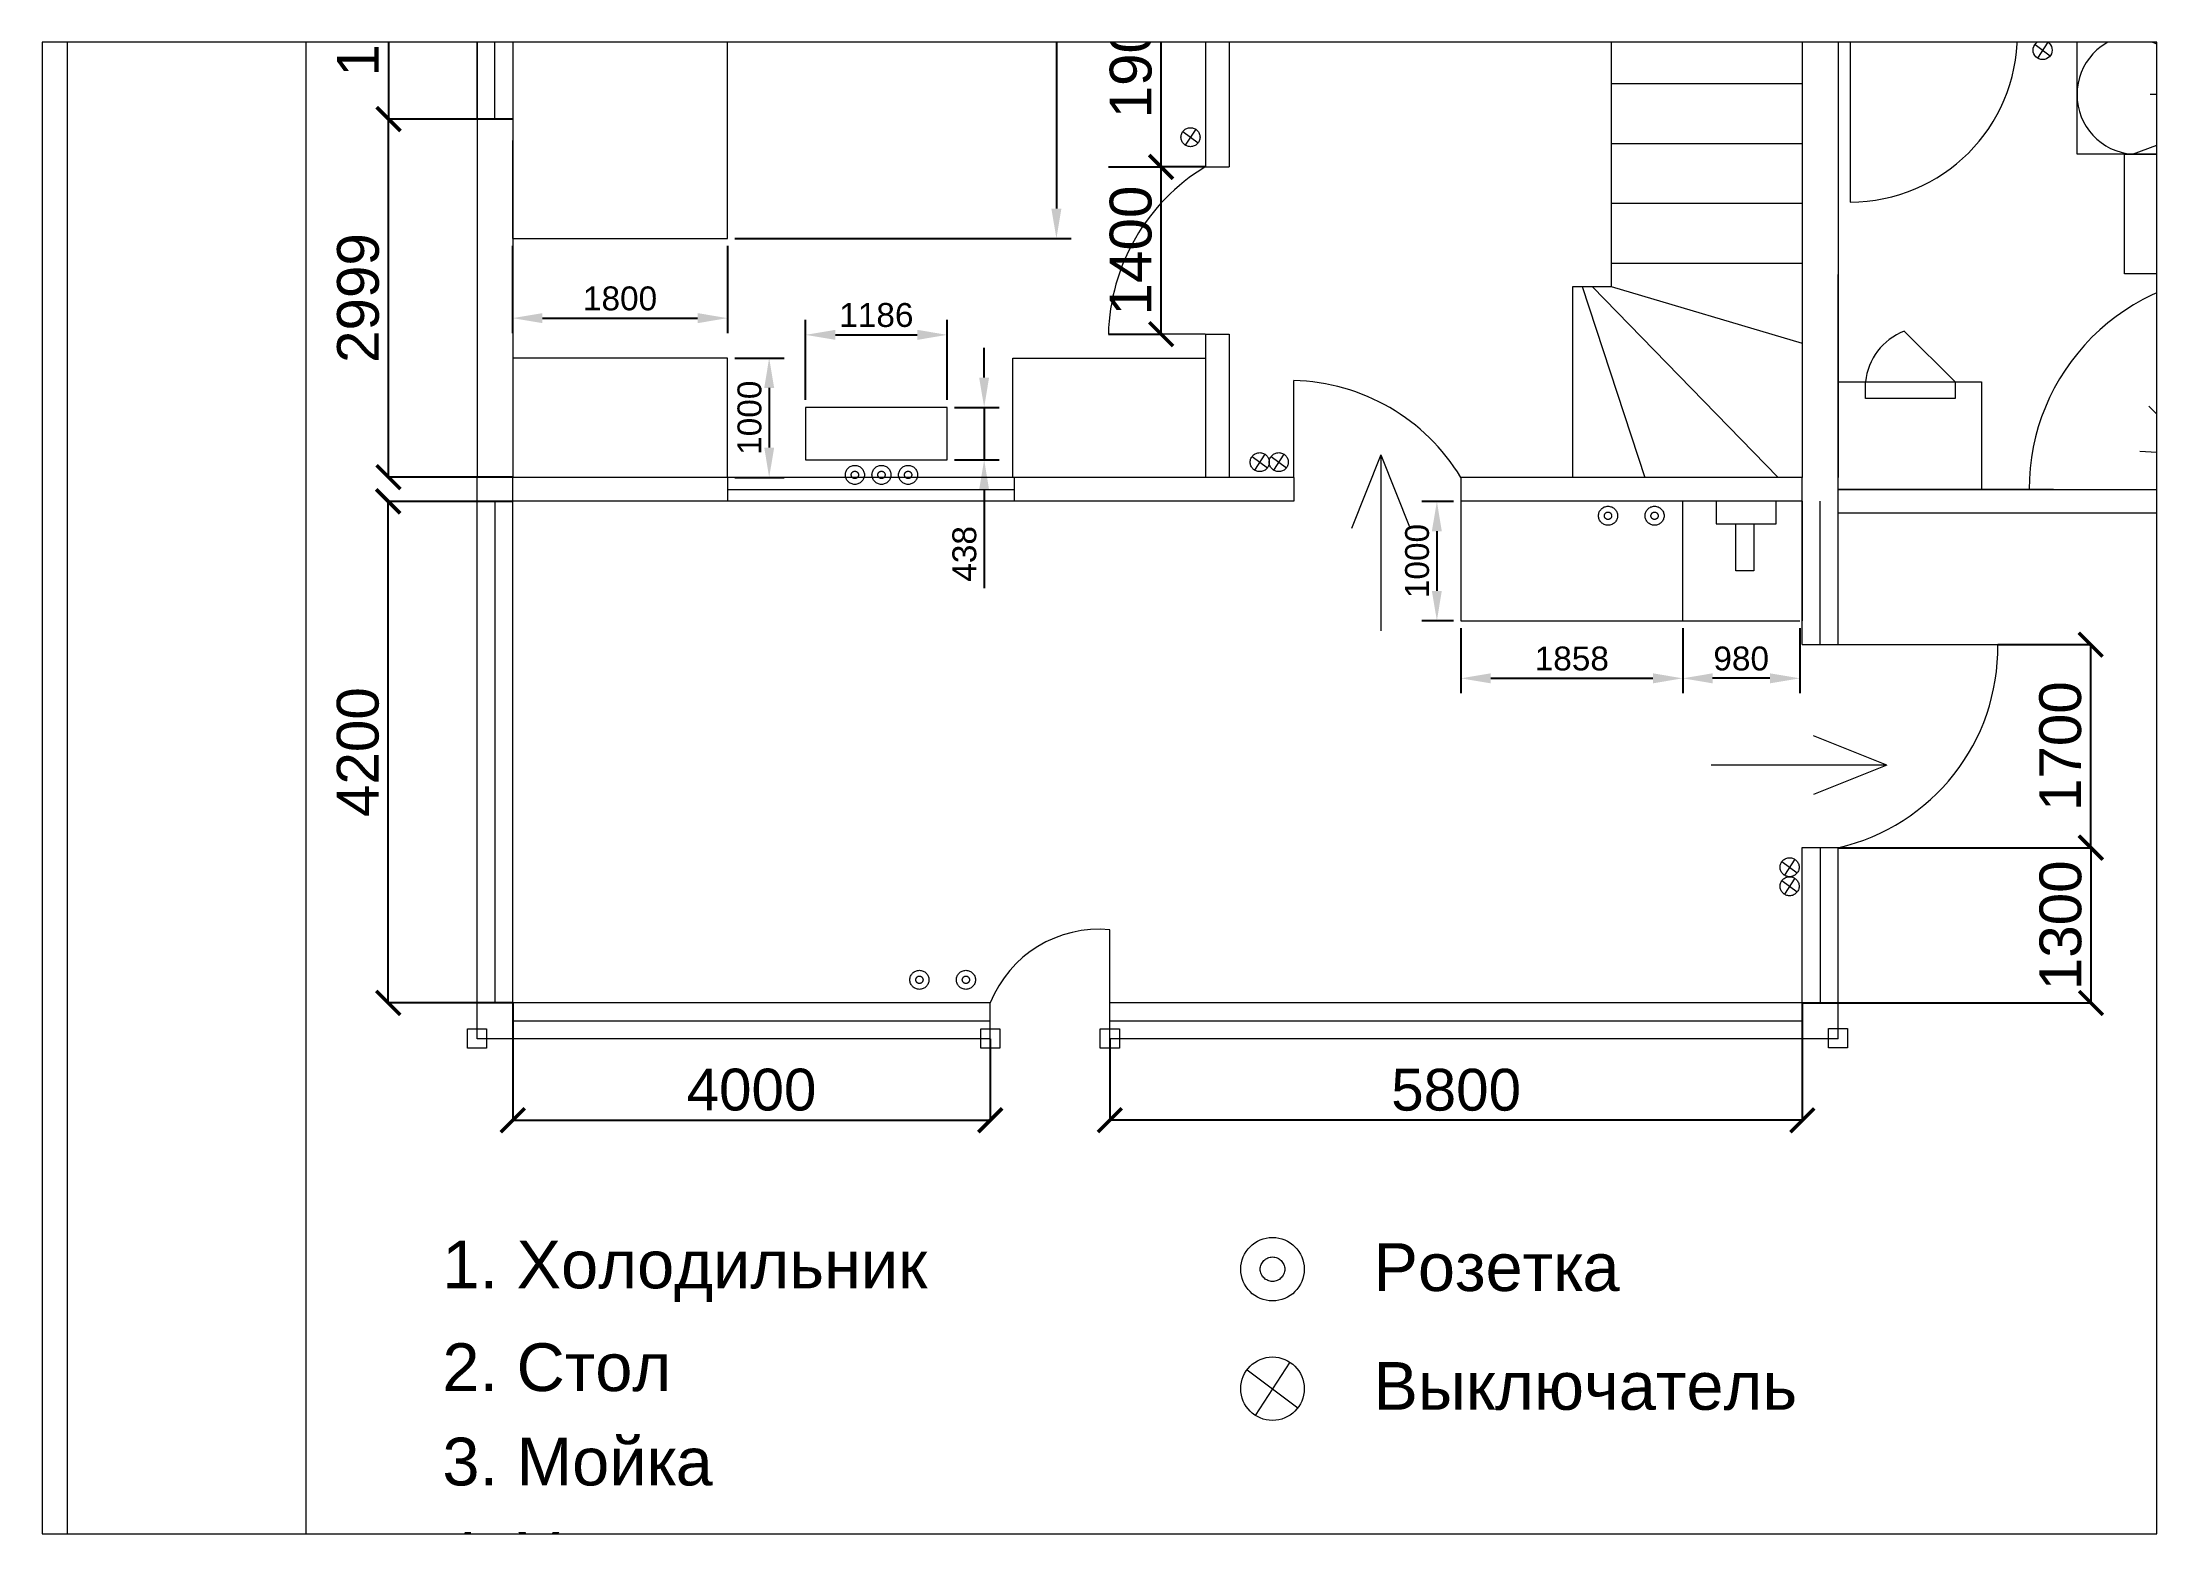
# Paper-space layout 'Чертёж в масштабе' of a CAD drawing. Header units: inches, sheet in millimetres. Extents: x -29 to 266, y -2 to 206.
# The model-space entities are those that its viewports show. They can reach past a viewport. Long polylines and large blocks are cut down to what shows.
import ezdxf

# ---------------------------------------------------------------- set-up
doc = ezdxf.new("R2010")
doc.units = ezdxf.units.IN
doc.header["$MEASUREMENT"] = 0
doc.linetypes.add('ACAD_ISO02W100', pattern=[15, 12, -3])
doc.layers.get('0').update_dxf_attribs({"lineweight": 20})
for name, color, linetype, lineweight in [('Мебель', 32, 'Continuous', 20), ('Размер', 1, 'Continuous', 5), ('Текстовка', 5, 'Continuous', 20)]:
    doc.layers.add(name, color=color, linetype=linetype, lineweight=lineweight)
doc.styles.get("Standard").update_dxf_attribs({"font": 'arial.ttf'})
doc.dimstyles.new('ISO-25', dxfattribs={"dimtxt": 2.5, "dimasz": 2.5, "dimexe": 1.25, "dimexo": 0.625, "dimtad": 1, "dimdec": 0, "dimtxsty": 'Standard', "dimcen": 2.5, "dimadec": 0, "dimazin": 0, "dimtfac": 1, "dimtdec": 0, "dimtmove": 0, "dimatfit": 3, "dimfxl": 1, "dimarcsym": 0})

# ---------------------------------------------------------------- blocks, each defined once
blk = doc.blocks.new('_ArchTick')
at = {"color": 0, "linetype": 'ByBlock', "const_width": 0.15}
blk.add_lwpolyline([(-0.5, -0.5), (0.5, 0.5)], dxfattribs=at)
blk = doc.blocks.new('*D6')
at = {"layer": 'Defpoints', "color": 0, "lineweight": 53, "transparency": 16777216}
for p in [(498413, 60704), (497371, 58904), (498413, 58904)]:
    blk.add_point(p, dxfattribs=at)
at = {"layer": 'Размер', "color": 0, "lineweight": -2, "transparency": 16777216}
for p, q in [((498412, 60704), (497370, 60704)), ((497371, 60704), (497371, 58904)), ((498412, 58904), (497370, 58904))]:
    blk.add_line(p, q, dxfattribs=at)
at = {"layer": 'Размер', "color": 0, "lineweight": -2, "transparency": 16777216, "xscale": 200, "yscale": 200, "zscale": 200}
for p, rotation in [((497371, 60704), 90), ((497371, 58904), 270)]:
    blk.add_blockref('_ArchTick', p, dxfattribs=dict(at, rotation=rotation))
at = {"layer": 'Размер', "color": 0, "transparency": 16777216, "insert": (497117, 59804), "char_height": 350, "attachment_point": 5, "rotation": 90}
blk.add_mtext('1800', dxfattribs=at)
blk = doc.blocks.new('*D7')
at = {"layer": 'Defpoints', "color": 0, "lineweight": 53, "transparency": 16777216}
for p in [(497371, 58904), (498411, 58904), (498413, 55905)]:
    blk.add_point(p, dxfattribs=at)
at = {"layer": 'Размер', "color": 0, "lineweight": -2, "transparency": 16777216}
for p, q in [((498411, 58904), (497370, 58904)), ((497371, 55905), (497371, 58904)), ((498412, 55905), (497370, 55905))]:
    blk.add_line(p, q, dxfattribs=at)
at = {"layer": 'Размер', "color": 0, "lineweight": -2, "transparency": 16777216, "xscale": 200, "yscale": 200, "zscale": 200}
for p, rotation in [((497371, 58904), 90), ((497371, 55905), 270)]:
    blk.add_blockref('_ArchTick', p, dxfattribs=dict(at, rotation=rotation))
at = {"layer": 'Размер', "color": 0, "transparency": 16777216, "insert": (497117, 57405), "char_height": 350, "attachment_point": 5, "rotation": 90}
blk.add_mtext('2999', dxfattribs=at)
blk = doc.blocks.new('*D8')
at = {"layer": 'Defpoints', "color": 0, "lineweight": 53, "transparency": 16777216}
for p in [(498411, 51505), (502411, 51203), (502411, 50521)]:
    blk.add_point(p, dxfattribs=at)
at = {"layer": 'Размер', "color": 0, "lineweight": -2, "transparency": 16777216}
for p, q in [((498411, 51505), (498411, 50520)), ((502411, 51203), (502411, 50520)), ((498411, 50521), (502411, 50521))]:
    blk.add_line(p, q, dxfattribs=at)
at = {"layer": 'Размер', "color": 0, "lineweight": -2, "transparency": 16777216, "xscale": 200, "yscale": 200, "zscale": 200, "rotation": 180}
blk.add_blockref('_ArchTick', (498411, 50521), dxfattribs=at)
at = {"layer": 'Размер', "color": 0, "lineweight": -2, "transparency": 16777216, "xscale": 200, "yscale": 200, "zscale": 200}
blk.add_blockref('_ArchTick', (502411, 50521), dxfattribs=at)
at = {"layer": 'Размер', "color": 0, "transparency": 16777216, "insert": (500411, 50775), "char_height": 350, "attachment_point": 5}
blk.add_mtext('4000', dxfattribs=at)
blk = doc.blocks.new('*D9')
at = {"layer": 'Defpoints', "color": 0, "lineweight": 53, "transparency": 16777216}
for p in [(509213, 51503), (503413, 51203), (503413, 50521)]:
    blk.add_point(p, dxfattribs=at)
at = {"layer": 'Размер', "color": 0, "lineweight": -2, "transparency": 16777216}
for p, q in [((509213, 51503), (509213, 50519)), ((503413, 51203), (503413, 50519)), ((509213, 50521), (503413, 50521))]:
    blk.add_line(p, q, dxfattribs=at)
at = {"layer": 'Размер', "color": 0, "lineweight": -2, "transparency": 16777216, "xscale": 200, "yscale": 200, "zscale": 200, "rotation": 180}
blk.add_blockref('_ArchTick', (503413, 50521), dxfattribs=at)
at = {"layer": 'Размер', "color": 0, "lineweight": -2, "transparency": 16777216, "xscale": 200, "yscale": 200, "zscale": 200}
blk.add_blockref('_ArchTick', (509213, 50521), dxfattribs=at)
at = {"layer": 'Размер', "color": 0, "transparency": 16777216, "insert": (506313, 50774), "char_height": 350, "attachment_point": 5}
blk.add_mtext('5800', dxfattribs=at)
blk = doc.blocks.new('*D10')
at = {"layer": 'Defpoints', "color": 0, "transparency": 16777216}
for p in [(503842, 60404), (504213, 60404), (503400, 58503)]:
    blk.add_point(p, dxfattribs=at)
at = {"layer": 'Размер', "color": 0, "lineweight": -2, "transparency": 16777216}
for p, q in [((504212, 60404), (503841, 60404)), ((503842, 58503), (503842, 60404)), ((503401, 58503), (503843, 58503))]:
    blk.add_line(p, q, dxfattribs=at)
at = {"layer": 'Размер', "color": 0, "lineweight": -2, "transparency": 16777216, "xscale": 200, "yscale": 200, "zscale": 200}
for p, rotation in [((503842, 60404), 90), ((503842, 58503), 270)]:
    blk.add_blockref('_ArchTick', p, dxfattribs=dict(at, rotation=rotation))
at = {"layer": 'Размер', "color": 0, "transparency": 16777216, "insert": (503589, 59453), "char_height": 350, "attachment_point": 5, "rotation": 90}
blk.add_mtext('1900', dxfattribs=at)
blk = doc.blocks.new('*D11')
at = {"layer": 'Defpoints', "color": 0, "transparency": 16777216}
for p in [(503842, 58503), (504211, 58503), (503400, 57103)]:
    blk.add_point(p, dxfattribs=at)
at = {"layer": 'Размер', "color": 0, "lineweight": -2, "transparency": 16777216}
for p, q in [((504211, 58503), (503841, 58503)), ((503842, 57103), (503842, 58503)), ((503401, 57103), (503843, 57103))]:
    blk.add_line(p, q, dxfattribs=at)
at = {"layer": 'Размер', "color": 0, "lineweight": -2, "transparency": 16777216, "xscale": 200, "yscale": 200, "zscale": 200}
for p, rotation in [((503842, 58503), 90), ((503842, 57103), 270)]:
    blk.add_blockref('_ArchTick', p, dxfattribs=dict(at, rotation=rotation))
at = {"layer": 'Размер', "color": 0, "transparency": 16777216, "insert": (503589, 57803), "char_height": 350, "attachment_point": 5, "rotation": 90}
blk.add_mtext('1400', dxfattribs=at)
blk = doc.blocks.new('*D12')
at = {"layer": 'Defpoints', "color": 0, "lineweight": 53, "transparency": 16777216}
for p in [(497368, 55703), (498413, 55703), (498413, 51503)]:
    blk.add_point(p, dxfattribs=at)
at = {"layer": 'Размер', "color": 0, "lineweight": -2, "transparency": 16777216}
for p, q in [((498412, 55703), (497367, 55703)), ((497368, 51503), (497368, 55703)), ((498412, 51503), (497367, 51503))]:
    blk.add_line(p, q, dxfattribs=at)
at = {"layer": 'Размер', "color": 0, "lineweight": -2, "transparency": 16777216, "xscale": 200, "yscale": 200, "zscale": 200}
for p, rotation in [((497368, 55703), 90), ((497368, 51503), 270)]:
    blk.add_blockref('_ArchTick', p, dxfattribs=dict(at, rotation=rotation))
at = {"layer": 'Размер', "color": 0, "transparency": 16777216, "insert": (497115, 53603), "char_height": 350, "attachment_point": 5, "rotation": 90}
blk.add_mtext('4200', dxfattribs=at)
blk = doc.blocks.new('*D14')
at = {"layer": 'Defpoints', "color": 0, "lineweight": 53, "transparency": 16777216}
for p in [(509513, 52803), (511631, 52803), (509213, 51503)]:
    blk.add_point(p, dxfattribs=at)
at = {"layer": 'Размер', "color": 0, "lineweight": -2, "transparency": 16777216}
for p, q in [((509513, 52803), (511632, 52803)), ((511631, 51503), (511631, 52803)), ((509213, 51503), (511632, 51503))]:
    blk.add_line(p, q, dxfattribs=at)
at = {"layer": 'Размер', "color": 0, "lineweight": -2, "transparency": 16777216, "xscale": 200, "yscale": 200, "zscale": 200}
for p, rotation in [((511631, 52803), 90), ((511631, 51503), 270)]:
    blk.add_blockref('_ArchTick', p, dxfattribs=dict(at, rotation=rotation))
at = {"layer": 'Размер', "color": 0, "transparency": 16777216, "insert": (511377, 52153), "char_height": 350, "attachment_point": 5, "rotation": 90}
blk.add_mtext('1300', dxfattribs=at)
blk = doc.blocks.new('*D15')
at = {"layer": 'Defpoints', "color": 0, "lineweight": 53, "transparency": 16777216}
for p in [(510850, 54503), (509513, 52803), (511628, 52803)]:
    blk.add_point(p, dxfattribs=at)
at = {"layer": 'Размер', "color": 0, "lineweight": -2, "transparency": 16777216}
for p, q in [((510851, 54503), (511629, 54503)), ((511628, 54503), (511628, 52803)), ((509513, 52803), (511629, 52803))]:
    blk.add_line(p, q, dxfattribs=at)
at = {"layer": 'Размер', "color": 0, "lineweight": -2, "transparency": 16777216, "xscale": 200, "yscale": 200, "zscale": 200}
for p, rotation in [((511628, 54503), 90), ((511628, 52803), 270)]:
    blk.add_blockref('_ArchTick', p, dxfattribs=dict(at, rotation=rotation))
at = {"layer": 'Размер', "color": 0, "transparency": 16777216, "insert": (511375, 53653), "char_height": 350, "attachment_point": 5, "rotation": 90}
blk.add_mtext('1700', dxfattribs=at)
blk = doc.blocks.new('*D23')
at = {"layer": 'Defpoints', "color": 0, "ltscale": 100, "transparency": 16777216}
for p in [(500210, 61906), (500210, 57904), (502965, 57904)]:
    blk.add_point(p, dxfattribs=at)
at = {"layer": 'Размер', "color": 0, "lineweight": -2, "ltscale": 100, "transparency": 16777216}
for p, q in [((500272, 61906), (503090, 61906)), ((502965, 61656), (502965, 58154)), ((500272, 57904), (503090, 57904))]:
    blk.add_line(p, q, dxfattribs=at)
at = {"layer": 'Размер', "color": 0, "ltscale": 100, "transparency": 16777216}
for points in [[(502923, 61656), (503007, 61656), (502965, 61906)], [(502923, 58154), (503007, 58154), (502965, 57904)]]:
    blk.add_solid(points, dxfattribs=at)
at = {"layer": 'Размер', "color": 0, "ltscale": 100, "transparency": 16777216, "insert": (502800, 59905), "char_height": 200, "attachment_point": 5, "rotation": 90}
blk.add_mtext('4001', dxfattribs=at)
blk = doc.blocks.new('*D24')
at = {"layer": 'Defpoints', "color": 0, "ltscale": 100, "transparency": 16777216}
for p in [(498410, 57904), (500210, 57904), (500210, 57237)]:
    blk.add_point(p, dxfattribs=at)
at = {"layer": 'Размер', "color": 0, "lineweight": -2, "ltscale": 100, "transparency": 16777216}
for p, q in [((498410, 57842), (498410, 57112)), ((500210, 57842), (500210, 57112)), ((498660, 57237), (499960, 57237))]:
    blk.add_line(p, q, dxfattribs=at)
at = {"layer": 'Размер', "color": 0, "ltscale": 100, "transparency": 16777216}
for points in [[(498660, 57279), (498660, 57195), (498410, 57237)], [(499960, 57279), (499960, 57195), (500210, 57237)]]:
    blk.add_solid(points, dxfattribs=at)
at = {"layer": 'Размер', "color": 0, "ltscale": 100, "transparency": 16777216, "insert": (499310, 57401), "char_height": 200, "attachment_point": 5}
blk.add_mtext('1800', dxfattribs=at)
blk = doc.blocks.new('*D25')
at = {"layer": 'Defpoints', "color": 0, "ltscale": 100, "transparency": 16777216}
for p in [(500210, 56903), (500210, 55903), (500559, 55903)]:
    blk.add_point(p, dxfattribs=at)
at = {"layer": 'Размер', "color": 0, "lineweight": -2, "ltscale": 100, "transparency": 16777216}
for p, q in [((500272, 56903), (500684, 56903)), ((500559, 56653), (500559, 56153)), ((500272, 55903), (500684, 55903))]:
    blk.add_line(p, q, dxfattribs=at)
at = {"layer": 'Размер', "color": 0, "ltscale": 100, "transparency": 16777216}
for points in [[(500518, 56653), (500601, 56653), (500559, 56903)], [(500518, 56153), (500601, 56153), (500559, 55903)]]:
    blk.add_solid(points, dxfattribs=at)
at = {"layer": 'Размер', "color": 0, "ltscale": 100, "transparency": 16777216, "insert": (500395, 56403), "char_height": 200, "attachment_point": 5, "rotation": 90}
blk.add_mtext('1000', dxfattribs=at)
blk = doc.blocks.new('*D26')
at = {"layer": 'Defpoints', "color": 0, "ltscale": 100, "transparency": 16777216}
for p in [(502050, 57097), (500864, 56489), (502050, 56489)]:
    blk.add_point(p, dxfattribs=at)
at = {"layer": 'Размер', "color": 0, "lineweight": -2, "ltscale": 100, "transparency": 16777216}
for p, q in [((500864, 56552), (500864, 57222)), ((502050, 56552), (502050, 57222)), ((501114, 57097), (501800, 57097))]:
    blk.add_line(p, q, dxfattribs=at)
at = {"layer": 'Размер', "color": 0, "ltscale": 100, "transparency": 16777216}
for points in [[(501114, 57139), (501114, 57055), (500864, 57097)], [(501800, 57139), (501800, 57055), (502050, 57097)]]:
    blk.add_solid(points, dxfattribs=at)
at = {"layer": 'Размер', "color": 0, "ltscale": 100, "transparency": 16777216, "insert": (501457, 57262), "char_height": 200, "attachment_point": 5}
blk.add_mtext('1186', dxfattribs=at)
blk = doc.blocks.new('*D27')
at = {"layer": 'Defpoints', "color": 0, "ltscale": 100, "transparency": 16777216}
for p in [(502050, 56489), (502050, 56051), (502360, 56051)]:
    blk.add_point(p, dxfattribs=at)
at = {"layer": 'Размер', "color": 0, "lineweight": -2, "ltscale": 100, "transparency": 16777216}
for p, q in [((502360, 56739), (502360, 56989)), ((502112, 56489), (502485, 56489)), ((502360, 56489), (502360, 56051)), ((502112, 56051), (502485, 56051)), ((502360, 55801), (502360, 54975))]:
    blk.add_line(p, q, dxfattribs=at)
at = {"layer": 'Размер', "color": 0, "ltscale": 100, "transparency": 16777216}
for points in [[(502318, 56739), (502401, 56739), (502360, 56489)], [(502318, 55801), (502401, 55801), (502360, 56051)]]:
    blk.add_solid(points, dxfattribs=at)
at = {"layer": 'Размер', "color": 0, "ltscale": 100, "transparency": 16777216, "insert": (502195, 55263), "char_height": 200, "attachment_point": 5, "rotation": 90}
blk.add_mtext('438', dxfattribs=at)
blk = doc.blocks.new('*D30')
at = {"layer": 'Defpoints', "color": 0, "ltscale": 100, "transparency": 16777216}
for p in [(506353, 54703), (508211, 54703), (508211, 54221)]:
    blk.add_point(p, dxfattribs=at)
at = {"layer": 'Размер', "color": 0, "lineweight": -2, "ltscale": 100, "transparency": 16777216}
for p, q in [((506353, 54641), (506353, 54096)), ((508211, 54641), (508211, 54096)), ((506603, 54221), (507961, 54221))]:
    blk.add_line(p, q, dxfattribs=at)
at = {"layer": 'Размер', "color": 0, "ltscale": 100, "transparency": 16777216}
for points in [[(506603, 54263), (506603, 54179), (506353, 54221)], [(507961, 54263), (507961, 54179), (508211, 54221)]]:
    blk.add_solid(points, dxfattribs=at)
at = {"layer": 'Размер', "color": 0, "ltscale": 100, "transparency": 16777216, "insert": (507282, 54386), "char_height": 200, "attachment_point": 5}
blk.add_mtext('1858', dxfattribs=at)
blk = doc.blocks.new('*D31')
at = {"layer": 'Defpoints', "color": 0, "ltscale": 100, "transparency": 16777216}
for p in [(508211, 54703), (509192, 54703), (508211, 54221)]:
    blk.add_point(p, dxfattribs=at)
at = {"layer": 'Размер', "color": 0, "lineweight": -2, "ltscale": 100, "transparency": 16777216}
for p, q in [((508211, 54641), (508211, 54096)), ((509192, 54640), (509192, 54096)), ((508942, 54221), (508461, 54221))]:
    blk.add_line(p, q, dxfattribs=at)
at = {"layer": 'Размер', "color": 0, "ltscale": 100, "transparency": 16777216}
for points in [[(508461, 54263), (508461, 54179), (508211, 54221)], [(508942, 54263), (508942, 54179), (509192, 54221)]]:
    blk.add_solid(points, dxfattribs=at)
at = {"layer": 'Размер', "color": 0, "ltscale": 100, "transparency": 16777216, "insert": (508701, 54386), "char_height": 200, "attachment_point": 5}
blk.add_mtext('980', dxfattribs=at)
blk = doc.blocks.new('*D32')
at = {"layer": 'Defpoints', "color": 0, "ltscale": 100, "transparency": 16777216}
for p in [(506353, 55703), (506152, 54703), (506353, 54703)]:
    blk.add_point(p, dxfattribs=at)
at = {"layer": 'Размер', "color": 0, "lineweight": -2, "ltscale": 100, "transparency": 16777216}
for p, q in [((506291, 55703), (506027, 55703)), ((506152, 55453), (506152, 54953)), ((506291, 54703), (506027, 54703))]:
    blk.add_line(p, q, dxfattribs=at)
at = {"layer": 'Размер', "color": 0, "ltscale": 100, "transparency": 16777216}
for points in [[(506110, 55453), (506193, 55453), (506152, 55703)], [(506110, 54953), (506193, 54953), (506152, 54703)]]:
    blk.add_solid(points, dxfattribs=at)
at = {"layer": 'Размер', "color": 0, "ltscale": 100, "transparency": 16777216, "insert": (505987, 55203), "char_height": 200, "attachment_point": 5, "rotation": 90}
blk.add_mtext('1000', dxfattribs=at)

msp = doc.modelspace()

# ---------------------------------------------------------------- linework, layer by layer
msp.add_line((513112.6, 55603.2), (509512.6, 55603.2))
for points in [[(494678.6, 36964.9), (515678.6, 36964.9), (515678.6, 66664.9), (494678.6, 66664.9)], [(496678.6, 37464.9), (515178.6, 37464.9), (515178.6, 66164.9), (496678.6, 66164.9)], [(498112.6, 60704.4), (498412.6, 60704.4), (498412.6, 58904.4), (498112.6, 58904.4)]]:
    msp.add_lwpolyline(points, close=True)
for points in [[(498112.6, 60704.4), (498112.6, 58904.4)], [(498261.3, 58904.4), (498261.3, 60704.4)], [(498412.6, 60704.4), (498412.6, 58904.4)], [(504212.6, 60405.7), (504212.6, 58503.2)], [(504412.6, 60405.7), (504412.6, 58503.2)], [(509212.6, 59903.2), (509212.6, 55903.2)], [(509512.6, 59903.2), (509512.6, 55903.2)], [(509612.6, 59809), (509612.6, 59609)], [(511012.6, 59809), (511012.6, 59609)], [(509612.6, 59609), (509512.6, 59609)], [(509613.8, 59609), (509613.8, 58209)], [(512912.6, 59609), (511013.8, 59609)], [(498112.6, 58904.4), (498112.6, 55903.2)], [(498412.6, 58904.4), (498412.6, 55903.2)], [(504211.3, 58503.2), (504412.6, 58503.2)], [(511312.6, 55808.3), (511312.6, 55803.2), (509512.6, 55803.2), (509512.6, 57603.2), (509517.7, 57603.2)], [(504211.3, 57103.2), (503400.5, 57103.2)], [(504212.6, 57103.2), (504412.6, 57103.2)], [(504212.6, 57103.2), (504212.6, 55903.2)], [(504412.6, 57103.2), (504412.6, 55903.2)], [(504953.1, 55903.2), (504953.1, 56714)], [(505683.1, 56091.4), (505437.2, 55476.6)], [(505683.1, 56091.4), (505683.1, 54620.1)], [(505683.1, 56091.4), (505929.1, 55476.6)], [(498112.6, 51203.2), (498112.6, 55903.2)], [(498412.6, 51503.2), (498412.6, 55903.2)], [(504953.1, 55903.2), (498412.6, 55903.2)], [(504953.1, 55903.2), (504953.1, 55703.2)], [(509212.6, 55903.2), (506353.1, 55903.2)], [(506353.1, 55903.2), (506353.1, 55703.2)], [(509212.6, 54503.2), (509212.6, 55903.2)], [(509512.6, 54503.2), (509512.6, 55903.2)], [(509512.6, 55803.2), (512912.6, 55803.2)], [(504953.1, 55703.2), (498412.6, 55703.2)], [(509212.6, 55703.2), (506353.1, 55703.2)], [(509211.3, 55703.2), (509211.3, 54703.2)], [(509212.6, 54503.2), (509512.6, 54503.2)], [(509213.8, 54503.2), (509515.1, 54503.2)], [(509512.6, 54503.2), (510850.3, 54503.2)], [(509920.1, 53494), (509305.4, 53739.9)], [(509920.1, 53494), (508448.8, 53494)], [(509920.1, 53494), (509305.4, 53248)], [(509211.3, 52803.2), (509511.3, 52803.2)], [(509212.6, 51503.2), (509212.6, 52803.2)], [(509212.6, 52803.2), (509513.8, 52803.2)], [(509512.6, 51203.2), (509512.6, 52803.2)], [(503412.6, 51503.2), (503412.6, 52115.3)], [(502411.3, 51503.2), (498412.6, 51503.2)], [(502411.3, 51203.2), (502411.3, 51503.2)], [(509212.6, 51503.2), (503412.6, 51503.2)], [(503412.6, 51201.9), (503412.6, 51503.2)], [(498032.6, 51285.2), (498192.6, 51285.2), (498192.6, 51125.2), (498032.6, 51125.2), (498032.6, 51285.2)], [(502411.3, 51203.2), (498112.6, 51203.2)], [(502331.3, 51285.2), (502491.3, 51285.2), (502491.3, 51125.2), (502331.3, 51125.2), (502331.3, 51285.2)], [(503332.6, 51285.2), (503492.6, 51285.2), (503492.6, 51125.2), (503332.6, 51125.2), (503332.6, 51285.2)], [(509512.6, 51203.2), (503412.6, 51203.2)], [(509432.6, 51287.7), (509592.6, 51287.7), (509592.6, 51127.7), (509432.6, 51127.7), (509432.6, 51287.7)]]:
    msp.add_lwpolyline(points)
at = {"linetype": 'ACAD_ISO02W100', "ltscale": 500}
for points in [[(507612.6, 59702.8), (507612.6, 57503.2)], [(511162, 59529), (511289.8, 59433.7)], [(511269.2, 59548.3), (511182.5, 59414.5)], [(507612.6, 59201.6), (509212.6, 59201.6)], [(504131.5, 58819), (504044.8, 58685.2)], [(504024.2, 58799.8), (504152, 58704.4)], [(507612.6, 58700.3), (509212.6, 58700.3)], [(507612.6, 58199.1), (509212.6, 58199.1)], [(507612.6, 57697.8), (509212.6, 57697.8)], [(507290.7, 55903.2), (507290.7, 57503.2), (507612.6, 57503.2)], [(507368, 57503.2), (507893.5, 55903.2)], [(507451.6, 57503.2), (509012, 55903.2)], [(507612.6, 57503.2), (509212.6, 57027.1)], [(504604, 56078.8), (504731.8, 55983.5)], [(504711.3, 56098.1), (504624.6, 55964.2)], [(504763.5, 56078.8), (504891.3, 55983.5)], [(504870.7, 56098.1), (504784, 55964.2)], [(500210, 55903.2), (500210, 55703.2)], [(500210, 55803.2), (502610, 55803.2)], [(502610, 55903.2), (502610, 55703.2)], [(498411.3, 55703.2), (498112.6, 55703.2)], [(498261.9, 55703.2), (498261.9, 51503.2)], [(509361.3, 54503.2), (509361.3, 55703.2)], [(509361.3, 52803.2), (509361.3, 51503.2)], [(509042.4, 52687), (509170.2, 52591.7)], [(509149.7, 52706.3), (509063, 52572.4)], [(509042.4, 52527.6), (509170.2, 52432.2)], [(509149.7, 52546.8), (509063, 52413)], [(498411.3, 51353.7), (502411.3, 51353.7)], [(503412.6, 51352.5), (509212.6, 51352.5)]]:
    msp.add_lwpolyline(points, dxfattribs=at)
for centre, radius in [((511225.9, 59481.4), 79.7), ((504088.1, 58752.1), 79.7), ((501276.9, 55924.6), 79.7), ((501499.8, 55924.6), 79.7), ((501722.8, 55924.6), 79.7), ((504667.9, 56031.2), 79.7), ((504827.4, 56031.2), 79.7), ((501276.9, 55924.6), 30.7), ((501499.8, 55924.6), 30.7), ((501722.8, 55924.6), 30.7), ((507585.4, 55582.2), 79.7), ((507585.4, 55582.2), 30.7), ((507975.4, 55582.2), 79.7), ((507975.4, 55582.2), 30.7), ((509106.3, 52639.3), 79.7), ((509106.3, 52479.9), 79.7), ((501817.3, 51696.5), 79.7), ((501817.3, 51696.5), 30.7), ((502207.2, 51696.5), 79.7), ((502207.2, 51696.5), 30.7)]:
    msp.add_circle(centre, radius, dxfattribs=at)
for centre, radius, start, end in [((509613.8, 59609), 1400, 270, 0), ((505084.1, 57062.9), 1684.1, 121.21502, 178.62929), ((504912.8, 55030.4), 1684.1, 31.21502, 88.62929), ((509131.4, 54479.4), 1719.1, 282.80885, 0.79075), ((503321, 51140.2), 979.5, 84.63647, 158.24574)]:
    msp.add_arc(centre, radius, start, end)
at = {"layer": 'Мебель'}
for points in [[(498412.6, 61904.3), (498412.5, 61904.3), (498410, 57904.3), (500210, 57904.3), (500210, 61905.7)], [(512913.8, 59609), (512913.8, 58609), (511513.8, 58609), (511513.8, 59609)], [(511977.8, 59609), (512913.8, 59262.3)], [(512257.9, 59203.4), (512204.7, 59266)], [(512209.7, 59110.5), (512125.8, 59110.5)], [(512257.9, 59017.6), (512204.7, 58955.1)], [(511977.8, 58609), (512913.8, 58955.6)], [(512912.6, 57609), (511912.6, 57609), (511912.6, 58609), (512912.6, 58609)], [(510494.3, 56703.2), (510065.4, 57127.2)], [(509512.6, 56703.2), (510712.6, 56703.2), (510712.6, 55803.2), (509512.6, 55803.2), (509512.6, 56703.2)], [(512460.4, 56161.4), (512114.6, 56499.2)], [(512431.2, 56099.3), (512039.1, 56120.7)], [(506353.1, 55703.2), (506353.1, 54703.2), (508211.3, 54703.2)], [(508211.3, 54703.2), (508211.3, 55703.2)], [(508211.3, 54703.2), (509191.6, 54702.9)]]:
    msp.add_lwpolyline(points, dxfattribs=at)
at = {"layer": 'Мебель', "linetype": 'ACAD_ISO02W100', "ltscale": 500}
for points in [[(500210, 55903.2), (500210, 56903.2), (498412.6, 56903.2)], [(502600.6, 56903.2), (504212.6, 56903.2)], [(502600.6, 55903.2), (502600.6, 56903.2)]]:
    msp.add_lwpolyline(points, dxfattribs=at)
at = {"layer": 'Мебель'}
for points in [[(509741.8, 56703.2), (510494.3, 56703.2), (510494.3, 56563.1), (509741.8, 56563.1)], [(508490.7, 55703.2), (508490.7, 55514.2), (508993.9, 55514.2), (508993.9, 55703.2)], [(508808, 55514.2), (508808, 55120), (508654.8, 55120), (508654.8, 55514.2)]]:
    msp.add_lwpolyline(points, close=True, dxfattribs=at)
at = {"layer": 'Мебель', "linetype": 'ACAD_ISO02W100', "ltscale": 500}
msp.add_lwpolyline([(500863.8, 56050.8), (502049.6, 56050.8), (502049.6, 56489.2), (500863.8, 56489.2)], close=True, dxfattribs=at)
at = {"layer": 'Мебель'}
msp.add_circle((512323.2, 59110.5), 113.6, dxfattribs=at)
for centre, radius, start, end in [((512015.2, 59109), 501.4, 94.27521, 265.72479), ((512910, 55805.7), 1797.5, 89.91873, 180.08127), ((510246.4, 56653.6), 507, 110.92415, 174.38461)]:
    msp.add_arc(centre, radius, start, end, dxfattribs=at)
at = {"layer": 'Текстовка', "color": 7, "linetype": 'ACAD_ISO02W100', "ltscale": 500, "true_color": 0xffffff}
for points in [[(504562.1, 48431.5), (504988.1, 48113.8)], [(504919.6, 48495.7), (504630.6, 48049.6)]]:
    msp.add_lwpolyline(points, dxfattribs=at)
for centre, radius in [((504775.1, 49273.6), 265.8), ((504775.1, 49273.6), 102.5), ((504775.1, 48272.7), 265.8)]:
    msp.add_circle(centre, radius, dxfattribs=at)

# ---------------------------------------------------------------- texts
at = {"layer": 'Текстовка', "char_height": 400, "width": 8617.916, "attachment_point": 1}
for s, insert in [('{\\C5;1. \\fArial|b0|i0|c204|p34;Холодильник }', (497822, 49513.4)), ('{\\fArial|b0|i0|c204|p34;\\C5;Розетка}', (505620.4, 49490.9)), ('{\\fArial|b0|i0|c204|p34;\\C5;2\\fArial|b0|i0|c0|p34;. \\fArial|b0|i0|c204|p34;Стол }', (497822, 48653.1)), ('{\\fArial|b0|i0|c204|p34;\\C5;Выключатель}', (505620.5, 48496.2)), ('{\\fArial|b0|i0|c204|p34;\\C5;3\\fArial|b0|i0|c0|p34;. \\fArial|b0|i0|c204|p34;Мойка }', (497822, 47862.9)), ('{\\fArial|b0|i0|c204|p34;\\C5;4\\fArial|b0|i0|c0|p34;. \\fArial|b0|i0|c204|p34;Унитаз }', (497822, 47072.7))]:
    msp.add_mtext(s, dxfattribs=dict(at, insert=insert))

# ---------------------------------------------------------------- dimensions: what is measured, and where the dimension line sits
at = {"layer": 'Размер', "color": 6, "ltscale": 100}
for base, p1, p2, picture, middle in [((502964.9, 57904.3), (500210, 61905.7), (500210, 57904.3), '*D23', (502800.2, 59905)), ((500559.5, 55903.2), (500210, 56903.2), (500210, 55903.2), '*D25', (500394.9, 56403.2)), ((502359.6, 56050.8), (502049.6, 56489.2), (502049.6, 56050.8), '*D27', (502194.9, 55263.1)), ((506151.5, 54703.2), (506353.1, 55703.2), (506353.1, 54703.2), '*D32', (505986.9, 55203.2))]:
    dim = msp.add_linear_dim(base=base, p1=p1, p2=p2, angle=90, dimstyle='ISO-25', override={"dimscale": 100, "dimtxt": 2}, dxfattribs=at)
    dim.commit()
    dim.dimension.update_dxf_attribs({"geometry": picture, "text_midpoint": middle})
at = {"layer": 'Размер'}
for base, p1, p2, picture, middle in [((497370.9, 58904.4), (498412.6, 60704.4), (498412.6, 58904.4), '*D6', (497117.2, 59804.4)), ((503842.2417921, 60403.666457), (503400.4842201, 58503.166457), (504212.5628677, 60403.666457), '*D10', (503588.5412464, 59453.416457)), ((497370.9, 58904.4), (498412.6, 55905.2), (498411.3, 58904.4), '*D7', (497117.2, 57404.8)), ((503842.2, 58503.2), (503400.5, 57103.2), (504211.3, 58503.2), '*D11', (503588.5, 57803.2)), ((497368.4, 55703.2), (498412.6, 51503.2), (498412.6, 55703.2), '*D12', (497114.7, 53603.2)), ((511628.2, 52803.2), (510850.3, 54503.2), (509512.6, 52803.2), '*D15', (511374.5, 53653.2)), ((511630.7, 52803.2), (509212.6, 51503.2), (509512.6, 52803.2), '*D14', (511376.9, 52153.2))]:
    dim = msp.add_linear_dim(base=base, p1=p1, p2=p2, angle=90, dimstyle='ISO-25', override={"dimtxt": 350, "dimasz": 200, "dimgap": 75, "dimblk": 'ArchTick', "dimcen": -2.5, "dimldrblk": 'ArchTick'}, dxfattribs=at)
    dim.commit()
    dim.dimension.update_dxf_attribs({"geometry": picture, "text_midpoint": middle})
at = {"layer": 'Размер', "color": 6, "ltscale": 100}
for base, p1, p2, picture, middle in [((500210, 57236.9), (498410, 57904.3), (500210, 57904.3), '*D24', (499310, 57401.5)), ((502049.6, 57097), (500863.8, 56489.2), (502049.6, 56489.2), '*D26', (501456.7, 57261.7)), ((508211.3, 54221), (506353.1, 54703.2), (508211.3, 54703.2), '*D30', (507282.2, 54385.6)), ((508211.3, 54221), (509191.6, 54702.9), (508211.3, 54703.2), '*D31', (508701.4, 54385.6))]:
    dim = msp.add_linear_dim(base=base, p1=p1, p2=p2, dimstyle='ISO-25', override={"dimscale": 100, "dimtxt": 2}, dxfattribs=at)
    dim.commit()
    dim.dimension.update_dxf_attribs({"geometry": picture, "text_midpoint": middle})
at = {"layer": 'Размер'}
for base, p1, p2, picture, middle in [((502411.3, 50521.5), (498411.3, 51505.2), (502411.3, 51203.2), '*D8', (500411.3, 50775.2)), ((503412.6, 50520.6), (509212.6, 51503.2), (503412.6, 51203.2), '*D9', (506312.6, 50774.3))]:
    dim = msp.add_linear_dim(base=base, p1=p1, p2=p2, dimstyle='ISO-25', override={"dimtxt": 350, "dimasz": 200, "dimgap": 75, "dimblk": 'ArchTick', "dimcen": -2.5, "dimldrblk": 'ArchTick'}, dxfattribs=at)
    dim.commit()
    dim.dimension.update_dxf_attribs({"geometry": picture, "text_midpoint": middle})

psp = doc.layouts.new('Чертёж в масштабе')

# ---------------------------------------------------------------- viewports
at = {"layer": '0'}
psp.add_viewport(center=(118.57, 102.33), size=(295.18, 208.1307), view_center_point=(503325.98, 53302.77), view_height=12487.8429, dxfattribs=at)

doc.saveas('drawing.dxf')
